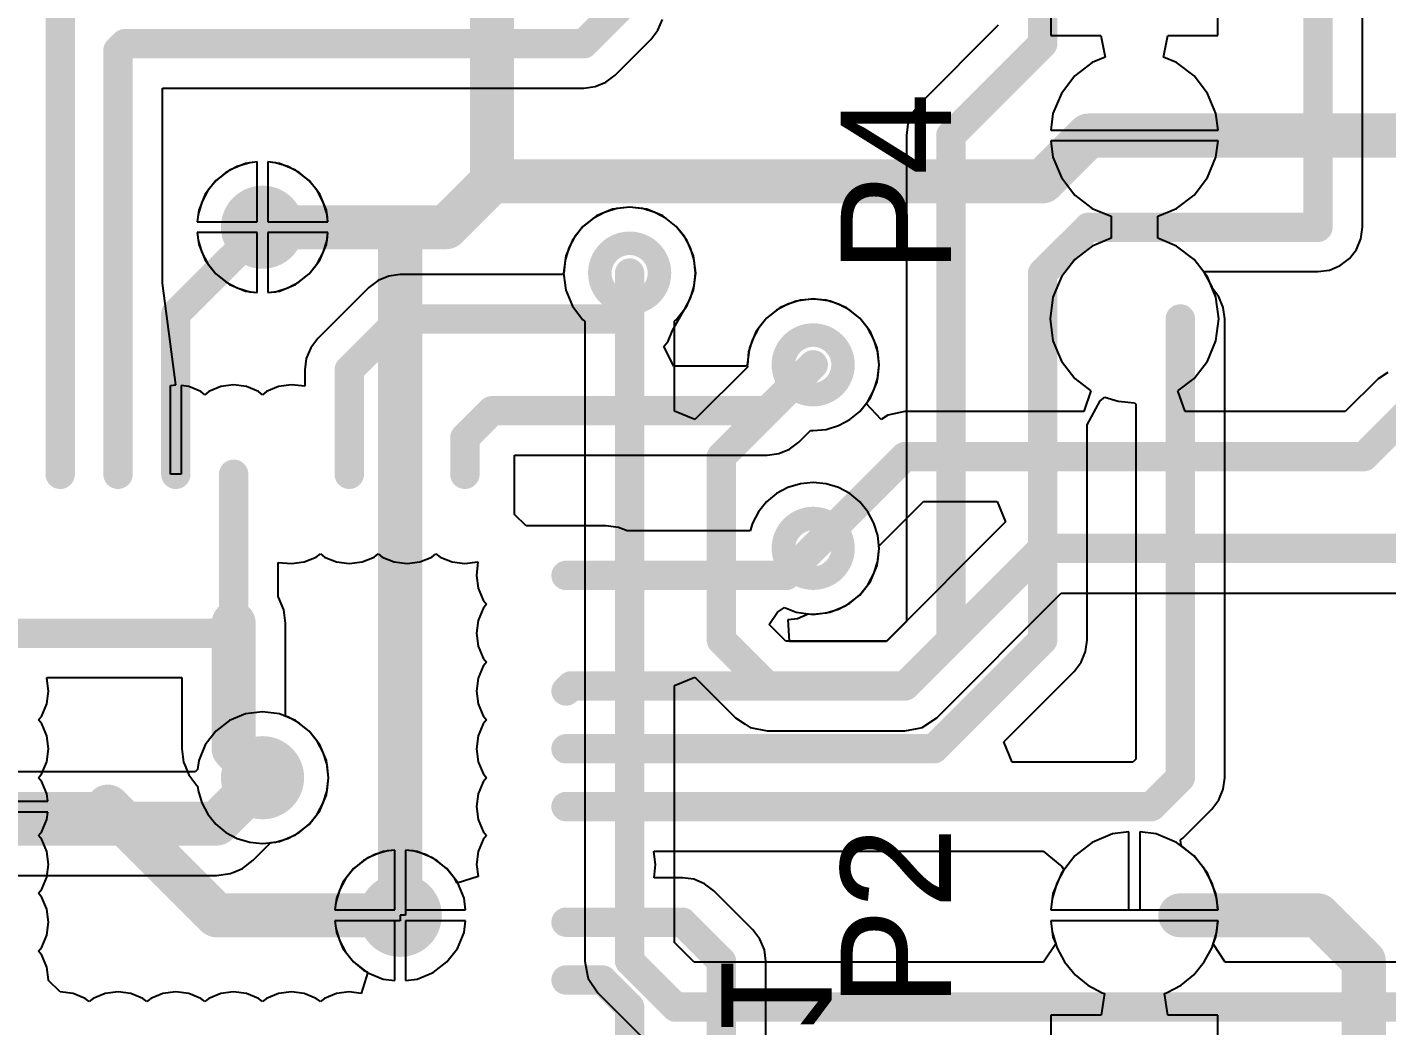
# Model space of a CAD drawing. Extents: x 49.8 to 124.2, y 49.8 to 92.2.
# Drawn here: x 69.77 to 88.58, y 65.15 to 78.97 of the extents above; entities that cross this region are included whole.
import ezdxf

# ---------------------------------------------------------------- set-up
doc = ezdxf.new("R2010")
doc.units = 0
for name, color, linetype in [('BOTTOMLAYER', 5, 'CONTINUOUS'), ('BOTTOMOVERLAY', 54, 'CONTINUOUS'), ('BOTTOMSOLDER', 6, 'CONTINUOUS'), ('MULTILAYER', 9, 'CONTINUOUS'), ('TOPLAYER', 1, 'CONTINUOUS'), ('TOPOVERLAY', 2, 'CONTINUOUS'), ('TOPSOLDER', 216, 'CONTINUOUS')]:
    doc.layers.add(name, color=color, linetype=linetype)

msp = doc.modelspace()

# ---------------------------------------------------------------- linework, layer by layer
at = {"layer": 'BOTTOMLAYER', "color": 0}
for p, q in [((88.245, 76.2), (88.245, 80.01)), ((78.497, 78.928), (78.559, 79.076)), ((78.4, 78.8), (78.497, 78.928)), ((83.205, 78.995), (82.115, 77.905)), ((77.905, 78.305), (78.4, 78.8)), ((78.4, 78.8), (78.4, 78.8)), ((78.4, 78.8), (78.4, 78.8)), ((77.777, 78.208), (77.905, 78.305)), ((77.905, 78.305), (77.905, 78.305)), ((77.905, 78.305), (77.905, 78.305)), ((71.64, 75.424), (71.64, 78.125)), ((71.64, 78.125), (77.47, 78.125)), ((77.47, 78.125), (77.629, 78.146)), ((77.629, 78.146), (77.777, 78.208)), ((82.115, 77.905), (82.018, 77.777)), ((82.018, 77.777), (81.956, 77.629)), ((81.956, 77.629), (81.935, 77.47)), ((81.935, 77.47), (81.935, 70.74)), ((72.519, 76.957), (72.381, 76.844)), ((72.676, 77.041), (72.519, 76.957)), ((72.847, 77.093), (72.676, 77.041)), ((72.95, 77.103), (72.847, 77.093)), ((72.95, 76.275), (72.95, 77.103)), ((73.203, 77.093), (73.1, 77.103)), ((73.1, 77.103), (73.1, 76.275)), ((73.374, 77.041), (73.203, 77.093)), ((73.531, 76.957), (73.374, 77.041)), ((73.669, 76.844), (73.531, 76.957)), ((72.381, 76.844), (72.268, 76.706)), ((73.782, 76.706), (73.669, 76.844)), ((72.268, 76.706), (72.184, 76.549)), ((73.866, 76.549), (73.782, 76.706)), ((72.184, 76.549), (72.132, 76.378)), ((73.918, 76.378), (73.866, 76.549)), ((77.756, 76.406), (77.599, 76.322)), ((77.927, 76.458), (77.756, 76.406)), ((78.105, 76.476), (77.927, 76.458)), ((78.283, 76.458), (78.105, 76.476)), ((78.454, 76.406), (78.283, 76.458)), ((78.611, 76.322), (78.454, 76.406)), ((72.132, 76.378), (72.122, 76.275)), ((72.122, 76.275), (72.95, 76.275)), ((73.1, 76.275), (73.928, 76.275)), ((73.928, 76.275), (73.918, 76.378)), ((77.461, 76.209), (77.348, 76.071)), ((77.599, 76.322), (77.461, 76.209)), ((78.749, 76.209), (78.611, 76.322)), ((78.862, 76.071), (78.749, 76.209)), ((88.224, 76.041), (88.245, 76.2)), ((88.245, 76.2), (88.245, 76.2)), ((88.245, 76.2), (88.245, 76.2)), ((88.245, 76.2), (88.245, 76.2)), ((72.95, 76.125), (72.122, 76.125)), ((72.122, 76.125), (72.132, 76.022)), ((72.132, 76.022), (72.184, 75.851)), ((72.95, 75.297), (72.95, 76.125)), ((73.928, 76.125), (73.1, 76.125)), ((73.1, 76.125), (73.1, 75.297)), ((73.866, 75.851), (73.918, 76.022)), ((73.918, 76.022), (73.928, 76.125)), ((77.348, 76.071), (77.264, 75.914)), ((78.946, 75.914), (78.862, 76.071)), ((88.162, 75.893), (88.224, 76.041)), ((72.184, 75.851), (72.268, 75.694)), ((73.782, 75.694), (73.866, 75.851)), ((77.264, 75.914), (77.212, 75.743)), ((78.998, 75.743), (78.946, 75.914)), ((88.065, 75.765), (88.162, 75.893)), ((72.268, 75.694), (72.381, 75.556)), ((73.669, 75.556), (73.782, 75.694)), ((77.212, 75.743), (77.194, 75.565)), ((79.016, 75.565), (78.998, 75.743)), ((87.789, 75.606), (87.937, 75.668)), ((87.937, 75.668), (88.065, 75.765)), ((72.381, 75.556), (72.519, 75.443)), ((73.531, 75.443), (73.669, 75.556)), ((74.623, 75.462), (74.495, 75.365)), ((74.771, 75.524), (74.623, 75.462)), ((74.93, 75.545), (74.771, 75.524)), ((77.176, 75.545), (74.93, 75.545)), ((77.194, 75.565), (77.176, 75.545)), ((78.998, 75.387), (79.016, 75.565)), ((86.056, 75.576), (86.061, 75.585)), ((86.164, 75.375), (86.056, 75.576)), ((86.061, 75.585), (87.63, 75.585)), ((87.63, 75.585), (87.789, 75.606)), ((71.825, 74.017), (71.64, 75.424)), ((72.519, 75.443), (72.676, 75.359)), ((72.676, 75.359), (72.847, 75.307)), ((72.847, 75.307), (72.95, 75.297)), ((73.1, 75.297), (73.203, 75.307)), ((73.203, 75.307), (73.374, 75.359)), ((73.374, 75.359), (73.531, 75.443)), ((74.495, 75.365), (73.79, 74.66)), ((78.946, 75.216), (78.998, 75.387)), ((86.171, 75.35), (86.164, 75.375)), ((86.257, 75.237), (86.171, 75.35)), ((78.862, 75.059), (78.946, 75.216)), ((80.296, 75.136), (80.139, 75.052)), ((80.467, 75.188), (80.296, 75.136)), ((80.645, 75.206), (80.467, 75.188)), ((80.823, 75.188), (80.645, 75.206)), ((80.994, 75.136), (80.823, 75.188)), ((81.151, 75.052), (80.994, 75.136)), ((86.319, 75.089), (86.257, 75.237)), ((86.34, 74.93), (86.319, 75.089)), ((78.699, 74.771), (78.862, 75.059)), ((78.862, 75.059), (78.862, 75.059)), ((78.862, 75.059), (78.862, 75.059)), ((80.001, 74.939), (79.888, 74.801)), ((80.139, 75.052), (80.001, 74.939)), ((81.289, 74.939), (81.151, 75.052)), ((81.402, 74.801), (81.289, 74.939)), ((86.34, 68.58), (86.34, 74.93)), ((78.637, 74.623), (78.699, 74.771)), ((78.699, 74.771), (78.699, 74.771)), ((78.699, 74.771), (78.699, 74.771)), ((79.888, 74.801), (79.804, 74.644)), ((81.486, 74.644), (81.402, 74.801)), ((73.693, 74.532), (73.631, 74.384)), ((73.79, 74.66), (73.693, 74.532)), ((78.58, 74.548), (78.637, 74.623)), ((78.715, 74.275), (78.58, 74.548)), ((79.804, 74.644), (79.752, 74.473)), ((81.538, 74.473), (81.486, 74.644)), ((73.631, 74.384), (73.61, 74.225)), ((79.752, 74.473), (79.734, 74.295)), ((81.556, 74.295), (81.538, 74.473)), ((73.61, 74.225), (73.61, 73.999)), ((79.716, 74.275), (78.715, 74.275)), ((79.734, 74.295), (79.716, 74.275)), ((81.538, 74.117), (81.556, 74.295)), ((71.75, 74.007), (71.825, 74.017)), ((71.75, 72.78), (71.75, 74.007)), ((72.003, 73.994), (71.9, 74.007)), ((71.9, 74.007), (71.9, 72.78)), ((72.169, 73.925), (72.003, 73.994)), ((72.447, 73.994), (72.281, 73.925)), ((72.625, 74.017), (72.447, 73.994)), ((72.803, 73.994), (72.625, 74.017)), ((72.969, 73.925), (72.803, 73.994)), ((73.247, 73.994), (73.081, 73.925)), ((73.425, 74.017), (73.247, 73.994)), ((73.61, 73.999), (73.425, 74.017)), ((73.425, 74.017), (73.425, 74.017)), ((73.425, 74.017), (73.425, 74.017)), ((73.425, 74.017), (73.425, 74.017)), ((73.425, 74.017), (73.425, 74.017)), ((73.425, 74.017), (73.425, 74.017)), ((73.425, 74.017), (73.425, 74.017)), ((73.425, 74.017), (73.425, 74.017)), ((81.402, 73.789), (81.486, 73.946)), ((81.486, 73.946), (81.538, 74.117)), ((72.225, 73.882), (72.169, 73.925)), ((72.281, 73.925), (72.225, 73.882)), ((73.025, 73.882), (72.969, 73.925)), ((73.081, 73.925), (73.025, 73.882)), ((81.289, 73.651), (81.402, 73.789)), ((84.435, 73.463), (84.614, 73.797)), ((84.614, 73.797), (84.68, 73.846)), ((84.68, 73.846), (84.863, 73.79)), ((84.863, 73.79), (85.09, 73.768)), ((85.09, 73.768), (85.11, 73.75)), ((81.151, 73.538), (81.289, 73.651)), ((85.11, 73.75), (85.11, 68.835)), ((80.445, 73.225), (80.607, 73.388)), ((80.607, 73.388), (80.645, 73.384)), ((80.645, 73.384), (80.823, 73.402)), ((80.823, 73.402), (80.994, 73.454)), ((80.994, 73.454), (81.151, 73.538)), ((84.435, 70.485), (84.435, 73.463)), ((80.317, 73.128), (80.445, 73.225)), ((80.445, 73.225), (80.445, 73.225)), ((80.445, 73.225), (80.445, 73.225)), ((76.512, 72.23), (76.512, 73.045)), ((76.512, 73.045), (80.01, 73.045)), ((80.01, 73.045), (80.169, 73.066)), ((80.169, 73.066), (80.317, 73.128)), ((71.9, 72.78), (71.75, 72.78)), ((80.467, 72.648), (80.296, 72.596)), ((80.645, 72.666), (80.467, 72.648)), ((80.823, 72.648), (80.645, 72.666)), ((80.994, 72.596), (80.823, 72.648)), ((80.139, 72.512), (80.001, 72.399)), ((80.296, 72.596), (80.139, 72.512)), ((81.151, 72.512), (80.994, 72.596)), ((81.289, 72.399), (81.151, 72.512)), ((79.888, 72.261), (79.804, 72.104)), ((80.001, 72.399), (79.888, 72.261)), ((81.402, 72.261), (81.289, 72.399)), ((81.486, 72.104), (81.402, 72.261)), ((76.512, 72.223), (76.512, 72.23)), ((76.512, 72.23), (76.512, 72.23)), ((76.512, 72.23), (76.512, 72.23)), ((76.675, 72.067), (76.512, 72.223)), ((77.775, 72.067), (76.675, 72.067)), ((77.953, 72.044), (77.775, 72.067)), ((79.804, 72.104), (79.771, 71.995)), ((81.538, 71.933), (81.486, 72.104)), ((78.071, 71.995), (77.953, 72.044)), ((79.771, 71.995), (78.071, 71.995)), ((81.556, 71.755), (81.538, 71.933)), ((81.538, 71.577), (81.556, 71.755)), ((73.24, 71.087), (73.24, 71.561)), ((73.24, 71.561), (73.425, 71.543)), ((73.425, 71.543), (73.603, 71.566)), ((73.425, 71.543), (73.425, 71.543)), ((73.425, 71.543), (73.425, 71.543)), ((73.425, 71.543), (73.425, 71.543)), ((73.425, 71.543), (73.425, 71.543)), ((73.425, 71.543), (73.425, 71.543)), ((73.425, 71.543), (73.425, 71.543)), ((73.425, 71.543), (73.425, 71.543)), ((73.603, 71.566), (73.769, 71.635)), ((73.769, 71.635), (73.825, 71.678)), ((73.825, 71.678), (73.881, 71.635)), ((73.881, 71.635), (74.047, 71.566)), ((74.047, 71.566), (74.225, 71.543)), ((74.225, 71.543), (74.403, 71.566)), ((74.403, 71.566), (74.569, 71.635)), ((74.569, 71.635), (74.625, 71.678)), ((74.625, 71.678), (74.681, 71.635)), ((74.681, 71.635), (74.847, 71.566)), ((74.847, 71.566), (75.025, 71.543)), ((75.025, 71.543), (75.203, 71.566)), ((75.203, 71.566), (75.369, 71.635)), ((75.369, 71.635), (75.425, 71.678)), ((75.425, 71.678), (75.481, 71.635)), ((75.481, 71.635), (75.647, 71.566)), ((75.647, 71.566), (75.825, 71.543)), ((75.825, 71.543), (76.003, 71.566)), ((76.003, 71.566), (75.988, 71.38)), ((76.003, 71.566), (76.003, 71.566)), ((81.486, 71.406), (81.538, 71.577)), ((75.988, 71.38), (75.988, 71.38)), ((75.988, 71.38), (75.988, 71.38)), ((75.988, 71.38), (75.988, 71.38)), ((75.988, 71.38), (76.011, 71.202)), ((81.402, 71.249), (81.486, 71.406)), ((76.011, 71.202), (76.08, 71.036)), ((81.289, 71.111), (81.402, 71.249)), ((73.246, 71.079), (73.24, 71.087)), ((73.318, 70.906), (73.246, 71.079)), ((76.08, 71.036), (76.123, 70.98)), ((76.123, 70.98), (76.08, 70.924)), ((80.994, 70.914), (81.151, 70.998)), ((81.151, 70.998), (81.289, 71.111)), ((73.342, 70.72), (73.318, 70.906)), ((76.011, 70.758), (75.988, 70.58)), ((76.08, 70.924), (76.011, 70.758)), ((80.299, 70.769), (80.429, 70.786)), ((80.319, 70.465), (80.299, 70.769)), ((80.429, 70.786), (80.577, 70.848)), ((80.577, 70.848), (80.581, 70.85)), ((80.581, 70.85), (80.645, 70.844)), ((80.645, 70.844), (80.823, 70.862)), ((80.823, 70.862), (80.994, 70.914)), ((73.342, 69.431), (73.342, 70.72)), ((75.988, 70.58), (76.011, 70.402)), ((81.935, 70.74), (81.66, 70.465)), ((76.011, 70.402), (76.08, 70.236)), ((81.66, 70.465), (80.319, 70.465)), ((84.414, 70.326), (84.435, 70.485)), ((76.08, 70.236), (76.123, 70.18)), ((76.123, 70.18), (76.08, 70.124)), ((84.255, 70.05), (84.352, 70.178)), ((84.352, 70.178), (84.414, 70.326)), ((76.08, 70.124), (76.011, 69.958)), ((83.281, 69.076), (84.255, 70.05)), ((70.039, 69.958), (70.044, 69.965)), ((70.062, 69.78), (70.039, 69.958)), ((70.044, 69.965), (71.908, 69.965)), ((71.908, 69.965), (71.908, 68.98)), ((76.011, 69.958), (75.988, 69.78)), ((70.039, 69.602), (70.062, 69.78)), ((75.988, 69.78), (76.011, 69.602)), ((69.927, 69.38), (69.97, 69.436)), ((69.97, 69.436), (70.039, 69.602)), ((73.374, 69.421), (73.342, 69.431)), ((76.011, 69.602), (76.08, 69.436)), ((76.08, 69.436), (76.123, 69.38)), ((69.97, 69.324), (69.927, 69.38)), ((70.039, 69.158), (69.97, 69.324)), ((73.531, 69.337), (73.374, 69.421)), ((73.669, 69.224), (73.531, 69.337)), ((76.08, 69.324), (76.011, 69.158)), ((76.123, 69.38), (76.08, 69.324)), ((70.062, 68.98), (70.039, 69.158)), ((73.782, 69.086), (73.669, 69.224)), ((73.866, 68.929), (73.782, 69.086)), ((76.011, 69.158), (75.988, 68.98)), ((83.398, 68.795), (83.281, 69.076)), ((70.039, 68.802), (70.062, 68.98)), ((71.908, 68.98), (71.932, 68.794)), ((73.918, 68.758), (73.866, 68.929)), ((75.988, 68.98), (76.011, 68.802)), ((69.97, 68.636), (70.039, 68.802)), ((71.932, 68.794), (71.953, 68.744)), ((71.953, 68.744), (72.004, 68.621)), ((73.936, 68.58), (73.918, 68.758)), ((76.011, 68.802), (76.08, 68.636)), ((85.07, 68.795), (83.398, 68.795)), ((85.11, 68.835), (85.07, 68.795)), ((69.927, 68.58), (69.97, 68.636)), ((69.97, 68.524), (69.927, 68.58)), ((70.039, 68.358), (69.97, 68.524)), ((72.004, 68.621), (72.118, 68.473)), ((73.918, 68.402), (73.936, 68.58)), ((76.08, 68.524), (76.011, 68.358)), ((76.08, 68.636), (76.123, 68.58)), ((76.123, 68.58), (76.08, 68.524)), ((86.319, 68.421), (86.34, 68.58)), ((70.052, 68.255), (70.039, 68.358)), ((72.118, 68.473), (72.126, 68.465)), ((72.126, 68.465), (72.132, 68.402)), ((72.132, 68.402), (72.184, 68.231)), ((73.866, 68.231), (73.918, 68.402)), ((76.011, 68.358), (75.988, 68.18)), ((86.257, 68.273), (86.319, 68.421)), ((67.598, 68.255), (70.052, 68.255)), ((72.184, 68.231), (72.268, 68.074)), ((73.782, 68.074), (73.866, 68.231)), ((75.988, 68.18), (76.011, 68.002)), ((85.76, 67.745), (86.16, 68.145)), ((86.16, 68.145), (86.257, 68.273)), ((70.052, 68.105), (67.598, 68.105)), ((69.97, 67.836), (70.039, 68.002)), ((70.039, 68.002), (70.052, 68.105)), ((72.268, 68.074), (72.381, 67.936)), ((72.381, 67.936), (72.519, 67.823)), ((73.531, 67.823), (73.669, 67.936)), ((73.669, 67.936), (73.782, 68.074)), ((76.011, 68.002), (76.08, 67.836)), ((69.927, 67.78), (69.97, 67.836)), ((69.97, 67.724), (69.927, 67.78)), ((72.519, 67.823), (72.676, 67.739)), ((72.676, 67.739), (72.847, 67.687)), ((73.203, 67.687), (73.374, 67.739)), ((73.374, 67.739), (73.531, 67.823)), ((76.08, 67.836), (76.123, 67.78)), ((76.123, 67.78), (76.08, 67.724)), ((85.729, 67.722), (85.76, 67.745)), ((70.039, 67.558), (69.97, 67.724)), ((70.062, 67.38), (70.039, 67.558)), ((72.847, 67.687), (73.025, 67.669)), ((73.025, 67.669), (73.203, 67.687)), ((74.752, 67.568), (74.581, 67.516)), ((74.855, 67.578), (74.752, 67.568)), ((74.855, 66.75), (74.855, 67.578)), ((75.108, 67.568), (75.005, 67.578)), ((75.005, 67.578), (75.005, 66.675)), ((75.279, 67.516), (75.108, 67.568)), ((76.011, 67.558), (75.988, 67.38)), ((76.08, 67.724), (76.011, 67.558)), ((78.439, 67.558), (78.444, 67.565)), ((78.462, 67.38), (78.439, 67.558)), ((78.444, 67.565), (83.826, 67.565)), ((83.826, 67.565), (84.086, 67.351)), ((85.736, 67.641), (85.729, 67.722)), ((85.912, 67.497), (85.736, 67.641)), ((70.039, 67.202), (70.062, 67.38)), ((74.424, 67.432), (74.286, 67.319)), ((74.581, 67.516), (74.424, 67.432)), ((75.436, 67.432), (75.279, 67.516)), ((75.574, 67.319), (75.436, 67.432)), ((75.988, 67.38), (76.01, 67.214)), ((78.444, 67.195), (78.462, 67.38)), ((78.462, 67.38), (78.462, 67.38)), ((78.462, 67.38), (78.462, 67.38)), ((78.462, 67.38), (78.462, 67.38)), ((78.462, 67.38), (78.462, 67.38)), ((78.462, 67.38), (78.462, 67.38)), ((78.462, 67.38), (78.462, 67.38)), ((78.462, 67.38), (78.462, 67.38)), ((86.056, 67.321), (85.912, 67.497)), ((69.97, 67.036), (70.039, 67.202)), ((74.173, 67.181), (74.089, 67.024)), ((74.286, 67.319), (74.173, 67.181)), ((75.687, 67.181), (75.574, 67.319)), ((75.719, 67.121), (75.687, 67.181)), ((76.01, 67.214), (75.719, 67.121)), ((78.835, 67.195), (78.444, 67.195)), ((78.994, 67.174), (78.835, 67.195)), ((79.142, 67.112), (78.994, 67.174)), ((84.115, 67.304), (84.016, 67.12)), ((84.086, 67.351), (84.115, 67.304)), ((86.164, 67.12), (86.056, 67.321)), ((69.927, 66.98), (69.97, 67.036)), ((69.97, 66.924), (69.927, 66.98)), ((74.089, 67.024), (74.037, 66.853)), ((79.27, 67.015), (79.142, 67.112)), ((79.81, 66.475), (79.27, 67.015)), ((84.016, 67.12), (83.95, 66.902)), ((86.23, 66.902), (86.164, 67.12)), ((70.039, 66.758), (69.97, 66.924)), ((74.037, 66.853), (74.027, 66.75)), ((83.95, 66.902), (83.935, 66.75)), ((86.245, 66.75), (86.23, 66.902)), ((70.062, 66.58), (70.039, 66.758)), ((74.027, 66.75), (74.855, 66.75)), ((75.005, 66.675), (74.93, 66.675)), ((74.93, 66.675), (74.93, 66.6)), ((83.935, 66.75), (86.245, 66.75)), ((70.039, 66.402), (70.062, 66.58)), ((74.93, 66.6), (74.027, 66.6)), ((74.027, 66.6), (74.037, 66.497)), ((74.037, 66.497), (74.089, 66.326)), ((79.907, 66.347), (79.81, 66.475)), ((86.245, 66.6), (83.935, 66.6)), ((83.935, 66.6), (83.95, 66.448)), ((83.95, 66.448), (84.016, 66.23)), ((86.164, 66.23), (86.23, 66.448)), ((86.23, 66.448), (86.245, 66.6)), ((69.927, 66.18), (69.97, 66.236)), ((69.97, 66.236), (70.039, 66.402)), ((74.089, 66.326), (74.173, 66.169)), ((79.969, 66.199), (79.907, 66.347)), ((84.016, 66.23), (84.124, 66.029)), ((86.056, 66.029), (86.164, 66.23)), ((69.97, 66.124), (69.927, 66.18)), ((70.039, 65.958), (69.97, 66.124)), ((74.173, 66.169), (74.286, 66.031)), ((79.99, 66.04), (79.969, 66.199)), ((79.99, 61.934), (79.99, 66.04)), ((70.062, 65.78), (70.039, 65.958)), ((74.286, 66.031), (74.424, 65.918)), ((74.484, 65.886), (74.391, 65.595)), ((74.424, 65.918), (74.484, 65.886)), ((84.124, 66.029), (84.268, 65.853)), ((84.268, 65.853), (84.444, 65.709)), ((85.736, 65.709), (85.912, 65.853)), ((85.912, 65.853), (86.056, 66.029)), ((70.062, 65.773), (70.062, 65.78)), ((70.062, 65.78), (70.062, 65.78)), ((70.062, 65.78), (70.062, 65.78)), ((70.062, 65.78), (70.062, 65.78)), ((70.225, 65.617), (70.062, 65.773)), ((84.444, 65.709), (84.645, 65.601)), ((85.535, 65.601), (85.736, 65.709)), ((70.403, 65.594), (70.225, 65.617)), ((70.569, 65.525), (70.403, 65.594)), ((70.625, 65.482), (70.569, 65.525)), ((70.681, 65.525), (70.625, 65.482)), ((70.847, 65.594), (70.681, 65.525)), ((71.025, 65.617), (70.847, 65.594)), ((71.203, 65.594), (71.025, 65.617)), ((71.369, 65.525), (71.203, 65.594)), ((71.425, 65.482), (71.369, 65.525)), ((71.481, 65.525), (71.425, 65.482)), ((71.647, 65.594), (71.481, 65.525)), ((71.825, 65.617), (71.647, 65.594)), ((72.003, 65.594), (71.825, 65.617)), ((72.169, 65.525), (72.003, 65.594)), ((72.225, 65.482), (72.169, 65.525)), ((72.281, 65.525), (72.225, 65.482)), ((72.447, 65.594), (72.281, 65.525)), ((72.625, 65.617), (72.447, 65.594)), ((72.803, 65.594), (72.625, 65.617)), ((72.969, 65.525), (72.803, 65.594)), ((73.025, 65.482), (72.969, 65.525)), ((73.081, 65.525), (73.025, 65.482)), ((73.247, 65.594), (73.081, 65.525)), ((73.425, 65.617), (73.247, 65.594)), ((73.603, 65.594), (73.425, 65.617)), ((73.769, 65.525), (73.603, 65.594)), ((73.825, 65.482), (73.769, 65.525)), ((73.881, 65.525), (73.825, 65.482)), ((74.047, 65.594), (73.881, 65.525)), ((74.225, 65.617), (74.047, 65.594)), ((74.391, 65.595), (74.225, 65.617)), ((84.674, 65.593), (84.629, 65.291)), ((84.645, 65.601), (84.674, 65.593)), ((85.506, 65.593), (85.535, 65.601)), ((85.551, 65.291), (85.506, 65.593)), ((84.629, 65.291), (83.934, 65.291)), ((83.934, 65.291), (83.934, 62.979)), ((86.246, 65.291), (85.551, 65.291)), ((86.246, 64.457), (86.246, 65.291))]:
    msp.add_line(p, q, dxfattribs=at)
for points, const_width in [([(83.82, 78.74), (83.82, 81.915)], 0.406), ([(70.225, 72.78), (70.225, 80.055)], 0.406), ([(87.63, 76.2), (87.63, 80.01)], 0.406), ([(77.47, 78.74), (77.965, 79.235)], 0.406), ([(71.025, 78.645), (71.12, 78.74)], 0.406), ([(71.025, 72.78), (71.025, 78.645)], 0.406), ([(71.12, 78.74), (77.47, 78.74)], 0.406), ([(82.55, 77.47), (83.82, 78.74)], 0.406), ([(82.55, 70.485), (82.55, 77.47)], 0.406), ([(71.825, 75), (73.025, 76.2)], 0.406), ([(83.82, 75.565), (84.455, 76.2)], 0.406), ([(84.455, 76.2), (87.63, 76.2)], 0.406), ([(78.105, 74.93), (78.105, 75.565)], 0.406), ([(83.82, 70.485), (83.82, 75.565)], 0.406), ([(71.825, 72.78), (71.825, 75)], 0.406), ([(74.225, 74.225), (74.93, 74.93)], 0.406), ([(74.93, 74.93), (78.105, 74.93)], 0.406), ([(85.725, 68.58), (85.725, 74.93)], 0.406), ([(74.225, 72.78), (74.225, 74.225)], 0.406), ([(80.01, 73.66), (80.645, 74.295)], 0.406), ([(75.825, 73.285), (76.2, 73.66)], 0.406), ([(76.2, 73.66), (80.01, 73.66)], 0.406), ([(75.825, 72.78), (75.825, 73.285)], 0.406), ([(72.625, 70.72), (72.625, 72.78)], 0.406), ([(80.27, 71.38), (80.645, 71.755)], 0.406), ([(77.225, 71.38), (80.27, 71.38)], 0.406), ([(72.625, 68.98), (72.625, 70.72)], 0.61), ([(68.825, 70.58), (72.485, 70.58)], 0.406), ([(81.915, 69.85), (82.55, 70.485)], 0.406), ([(82.315, 68.98), (83.82, 70.485)], 0.406), ([(77.225, 69.78), (77.295, 69.85)], 0.406), ([(77.295, 69.85), (81.915, 69.85)], 0.406), ([(72.625, 68.98), (73.025, 68.58)], 0.61), ([(77.225, 68.98), (82.315, 68.98)], 0.406), ([(85.325, 68.18), (85.725, 68.58)], 0.406), ([(70.885, 68.18), (72.39, 66.675)], 0.61), ([(68.825, 68.18), (70.885, 68.18)], 0.406), ([(77.225, 68.18), (85.325, 68.18)], 0.406), ([(72.39, 66.675), (74.93, 66.675)], 0.61), ([(85.725, 66.675), (87.63, 66.675)], 0.61), ([(87.63, 66.675), (88.265, 66.04)], 0.61), ([(77.225, 66.58), (78.835, 66.58)], 0.406), ([(78.835, 66.58), (79.375, 66.04)], 0.406), ([(79.375, 57.15), (79.375, 66.04)], 0.406), ([(88.265, 56.515), (88.265, 66.04)], 0.61), ([(77.225, 65.78), (77.73, 65.78)], 0.406), ([(77.73, 65.78), (78.105, 65.405)], 0.406), ([(78.105, 57.785), (78.105, 65.405)], 0.406)]:
    msp.add_lwpolyline(points, dxfattribs=dict(at, const_width=const_width))
for points, const_width in [([(70.923, 78.645, 1), (71.127, 78.645, 1)], 0.203), ([(70.923, 78.645, 1), (71.127, 78.645, 1)], 0.203), ([(71.018, 78.74, 1), (71.222, 78.74, 1)], 0.203), ([(71.018, 78.74, 1), (71.222, 78.74, 1)], 0.203), ([(77.368, 78.74, 1), (77.572, 78.74, 1)], 0.203), ([(77.368, 78.74, 1), (77.572, 78.74, 1)], 0.203), ([(83.718, 78.74, 1), (83.922, 78.74, 1)], 0.203), ([(83.718, 78.74, 1), (83.922, 78.74, 1)], 0.203), ([(82.448, 77.47, 1), (82.652, 77.47, 1)], 0.203), ([(82.448, 77.47, 1), (82.652, 77.47, 1)], 0.203), ([(72.65, 76.2, 1), (73.4, 76.2, 1)], 0.25), ([(72.923, 76.2, 1), (73.127, 76.2, 1)], 0.203), ([(84.353, 76.2, 1), (84.557, 76.2, 1)], 0.203), ([(84.353, 76.2, 1), (84.557, 76.2, 1)], 0.203), ([(87.528, 76.2, 1), (87.732, 76.2, 1)], 0.203), ([(87.528, 76.2, 1), (87.732, 76.2, 1)], 0.203), ([(77.73, 75.565, 1), (78.48, 75.565, 1)], 0.25), ([(78.003, 75.565, 1), (78.207, 75.565, 1)], 0.203), ([(83.718, 75.565, 1), (83.922, 75.565, 1)], 0.203), ([(83.718, 75.565, 1), (83.922, 75.565, 1)], 0.203), ([(71.723, 75, 1), (71.927, 75, 1)], 0.203), ([(71.723, 75, 1), (71.927, 75, 1)], 0.203), ([(74.828, 74.93, 1), (75.032, 74.93, 1)], 0.203), ([(74.828, 74.93, 1), (75.032, 74.93, 1)], 0.203), ([(78.003, 74.93, 1), (78.207, 74.93, 1)], 0.203), ([(78.003, 74.93, 1), (78.207, 74.93, 1)], 0.203), ([(85.623, 74.93, 1), (85.827, 74.93, 1)], 0.203), ([(80.27, 74.295, 1), (81.02, 74.295, 1)], 0.25), ([(74.123, 74.225, 1), (74.327, 74.225, 1)], 0.203), ([(74.123, 74.225, 1), (74.327, 74.225, 1)], 0.203), ([(80.543, 74.295, 1), (80.747, 74.295, 1)], 0.203), ([(76.098, 73.66, 1), (76.302, 73.66, 1)], 0.203), ([(76.098, 73.66, 1), (76.302, 73.66, 1)], 0.203), ([(79.908, 73.66, 1), (80.112, 73.66, 1)], 0.203), ([(79.908, 73.66, 1), (80.112, 73.66, 1)], 0.203), ([(75.723, 73.285, 1), (75.927, 73.285, 1)], 0.203), ([(75.723, 73.285, 1), (75.927, 73.285, 1)], 0.203), ([(70.123, 72.78, 1), (70.327, 72.78, 1)], 0.203), ([(70.923, 72.78, 1), (71.127, 72.78, 1)], 0.203), ([(71.723, 72.78, 1), (71.927, 72.78, 1)], 0.203), ([(72.523, 72.78, 1), (72.727, 72.78, 1)], 0.203), ([(74.123, 72.78, 1), (74.327, 72.78, 1)], 0.203), ([(75.723, 72.78, 1), (75.927, 72.78, 1)], 0.203), ([(80.27, 71.755, 1), (81.02, 71.755, 1)], 0.25), ([(80.543, 71.755, 1), (80.747, 71.755, 1)], 0.203), ([(77.123, 71.38, 1), (77.327, 71.38, 1)], 0.203), ([(80.168, 71.38, 1), (80.372, 71.38, 1)], 0.203), ([(80.168, 71.38, 1), (80.372, 71.38, 1)], 0.203), ([(72.473, 70.72, 1), (72.777, 70.72, 1)], 0.305), ([(72.383, 70.58, 1), (72.587, 70.58, 1)], 0.203), ([(72.523, 70.72, 1), (72.727, 70.72, 1)], 0.203), ([(82.448, 70.485, 1), (82.652, 70.485, 1)], 0.203), ([(82.448, 70.485, 1), (82.652, 70.485, 1)], 0.203), ([(83.718, 70.485, 1), (83.922, 70.485, 1)], 0.203), ([(83.718, 70.485, 1), (83.922, 70.485, 1)], 0.203), ([(77.193, 69.85, 1), (77.397, 69.85, 1)], 0.203), ([(77.193, 69.85, 1), (77.397, 69.85, 1)], 0.203), ([(81.813, 69.85, 1), (82.017, 69.85, 1)], 0.203), ([(81.813, 69.85, 1), (82.017, 69.85, 1)], 0.203), ([(77.123, 69.78, 1), (77.327, 69.78, 1)], 0.203), ([(72.473, 68.98, 1), (72.777, 68.98, 1)], 0.305), ([(72.473, 68.98, 1), (72.777, 68.98, 1)], 0.305), ([(72.65, 68.58, 1), (73.4, 68.58, 1)], 0.25), ([(77.123, 68.98, 1), (77.327, 68.98, 1)], 0.203), ([(82.213, 68.98, 1), (82.417, 68.98, 1)], 0.203), ([(82.213, 68.98, 1), (82.417, 68.98, 1)], 0.203), ([(72.873, 68.58, 1), (73.177, 68.58, 1)], 0.305), ([(85.623, 68.58, 1), (85.827, 68.58, 1)], 0.203), ([(85.623, 68.58, 1), (85.827, 68.58, 1)], 0.203), ([(70.733, 68.18, 1), (71.037, 68.18, 1)], 0.305), ([(70.783, 68.18, 1), (70.987, 68.18, 1)], 0.203), ([(77.123, 68.18, 1), (77.327, 68.18, 1)], 0.203), ([(85.223, 68.18, 1), (85.427, 68.18, 1)], 0.203), ([(85.223, 68.18, 1), (85.427, 68.18, 1)], 0.203), ([(74.555, 66.675, 1), (75.305, 66.675, 1)], 0.25), ([(72.238, 66.675, 1), (72.542, 66.675, 1)], 0.305), ([(72.238, 66.675, 1), (72.542, 66.675, 1)], 0.305), ([(74.778, 66.675, 1), (75.082, 66.675, 1)], 0.305), ([(85.573, 66.675, 1), (85.877, 66.675, 1)], 0.305), ([(87.478, 66.675, 1), (87.782, 66.675, 1)], 0.305), ([(87.478, 66.675, 1), (87.782, 66.675, 1)], 0.305), ([(77.123, 66.58, 1), (77.327, 66.58, 1)], 0.203), ([(78.733, 66.58, 1), (78.937, 66.58, 1)], 0.203), ([(78.733, 66.58, 1), (78.937, 66.58, 1)], 0.203), ([(79.273, 66.04, 1), (79.477, 66.04, 1)], 0.203), ([(79.273, 66.04, 1), (79.477, 66.04, 1)], 0.203), ([(88.113, 66.04, 1), (88.417, 66.04, 1)], 0.305), ([(88.113, 66.04, 1), (88.417, 66.04, 1)], 0.305), ([(77.123, 65.78, 1), (77.327, 65.78, 1)], 0.203), ([(77.628, 65.78, 1), (77.832, 65.78, 1)], 0.203), ([(77.628, 65.78, 1), (77.832, 65.78, 1)], 0.203), ([(78.003, 65.405, 1), (78.207, 65.405, 1)], 0.203), ([(78.003, 65.405, 1), (78.207, 65.405, 1)], 0.203)]:
    msp.add_lwpolyline(points, format="xyb", close=True, dxfattribs=dict(at, const_width=const_width))
at = {"layer": 'BOTTOMSOLDER', "color": 0, "const_width": 0.325}
for points in [[(72.612, 76.2, 1), (73.438, 76.2, 1)], [(77.692, 75.565, 1), (78.518, 75.565, 1)], [(80.232, 74.295, 1), (81.058, 74.295, 1)], [(80.232, 71.755, 1), (81.058, 71.755, 1)], [(72.612, 68.58, 1), (73.438, 68.58, 1)], [(74.517, 66.675, 1), (75.343, 66.675, 1)]]:
    msp.add_lwpolyline(points, format="xyb", close=True, dxfattribs=at)
at = {"layer": 'MULTILAYER', "color": 0, "const_width": 0.25}
for points in [[(72.65, 76.2, 1), (73.4, 76.2, 1)], [(77.73, 75.565, 1), (78.48, 75.565, 1)], [(80.27, 74.295, 1), (81.02, 74.295, 1)], [(80.27, 71.755, 1), (81.02, 71.755, 1)], [(72.65, 68.58, 1), (73.4, 68.58, 1)], [(74.555, 66.675, 1), (75.305, 66.675, 1)]]:
    msp.add_lwpolyline(points, format="xyb", close=True, dxfattribs=at)
at = {"layer": 'TOPLAYER', "color": 0}
for p, q in [((83.934, 81.166), (83.934, 78.854)), ((86.246, 78.854), (86.246, 81.166)), ((83.934, 78.854), (84.627, 78.854)), ((84.627, 78.854), (84.687, 78.555)), ((85.493, 78.555), (85.553, 78.854)), ((85.553, 78.854), (86.246, 78.854)), ((84.507, 78.48), (84.265, 78.295)), ((84.687, 78.555), (84.507, 78.48)), ((85.673, 78.48), (85.493, 78.555)), ((85.915, 78.295), (85.673, 78.48)), ((84.265, 78.295), (84.08, 78.053)), ((86.1, 78.053), (85.915, 78.295)), ((84.08, 78.053), (83.963, 77.772)), ((86.217, 77.772), (86.1, 78.053)), ((83.963, 77.772), (83.933, 77.545)), ((86.247, 77.545), (86.217, 77.772)), ((83.933, 77.545), (86.247, 77.545)), ((86.247, 77.395), (83.933, 77.395)), ((83.933, 77.395), (83.963, 77.168)), ((86.217, 77.168), (86.247, 77.395)), ((83.963, 77.168), (84.08, 76.887)), ((86.1, 76.887), (86.217, 77.168)), ((72.568, 76.992), (72.379, 76.846)), ((72.788, 77.083), (72.568, 76.992)), ((72.95, 77.104), (72.788, 77.083)), ((72.95, 76.275), (72.95, 77.104)), ((73.262, 77.083), (73.1, 77.104)), ((73.1, 77.104), (73.1, 76.275)), ((73.482, 76.992), (73.262, 77.083)), ((73.671, 76.846), (73.482, 76.992)), ((72.379, 76.846), (72.233, 76.657)), ((73.817, 76.657), (73.671, 76.846)), ((84.08, 76.887), (84.265, 76.645)), ((85.915, 76.645), (86.1, 76.887)), ((72.233, 76.657), (72.142, 76.437)), ((73.908, 76.437), (73.817, 76.657)), ((84.265, 76.645), (84.507, 76.46)), ((85.673, 76.46), (85.915, 76.645)), ((72.142, 76.437), (72.121, 76.275)), ((73.929, 76.275), (73.908, 76.437)), ((77.868, 76.448), (77.648, 76.357)), ((78.105, 76.479), (77.868, 76.448)), ((78.342, 76.448), (78.105, 76.479)), ((78.562, 76.357), (78.342, 76.448)), ((84.507, 76.46), (84.766, 76.352)), ((85.414, 76.352), (85.673, 76.46)), ((72.121, 76.275), (72.95, 76.275)), ((73.1, 76.275), (73.929, 76.275)), ((77.459, 76.211), (77.313, 76.022)), ((77.648, 76.357), (77.459, 76.211)), ((78.751, 76.211), (78.562, 76.357)), ((78.897, 76.022), (78.751, 76.211)), ((84.766, 76.352), (84.766, 76.048)), ((85.414, 76.048), (85.414, 76.352)), ((72.95, 76.125), (72.121, 76.125)), ((72.121, 76.125), (72.142, 75.963)), ((72.95, 75.296), (72.95, 76.125)), ((73.929, 76.125), (73.1, 76.125)), ((73.1, 76.125), (73.1, 75.296)), ((73.908, 75.963), (73.929, 76.125)), ((77.313, 76.022), (77.222, 75.802)), ((78.988, 75.802), (78.897, 76.022)), ((84.766, 76.048), (84.507, 75.94)), ((85.673, 75.94), (85.414, 76.048)), ((72.142, 75.963), (72.233, 75.743)), ((73.817, 75.743), (73.908, 75.963)), ((84.507, 75.94), (84.265, 75.755)), ((85.915, 75.755), (85.673, 75.94)), ((72.233, 75.743), (72.379, 75.554)), ((73.671, 75.554), (73.817, 75.743)), ((77.222, 75.802), (77.191, 75.565)), ((79.019, 75.565), (78.988, 75.802)), ((84.265, 75.755), (84.08, 75.513)), ((86.1, 75.513), (85.915, 75.755)), ((72.379, 75.554), (72.568, 75.408)), ((73.482, 75.408), (73.671, 75.554)), ((77.191, 75.565), (77.222, 75.328)), ((78.988, 75.328), (79.019, 75.565)), ((84.08, 75.513), (83.963, 75.232)), ((86.217, 75.232), (86.1, 75.513)), ((72.568, 75.408), (72.788, 75.317)), ((72.788, 75.317), (72.95, 75.296)), ((73.1, 75.296), (73.262, 75.317)), ((73.262, 75.317), (73.482, 75.408)), ((77.222, 75.328), (77.313, 75.108)), ((78.897, 75.108), (78.988, 75.328)), ((77.313, 75.108), (77.459, 74.919)), ((78.751, 74.919), (78.897, 75.108)), ((80.188, 75.087), (79.999, 74.941)), ((80.408, 75.178), (80.188, 75.087)), ((80.645, 75.209), (80.408, 75.178)), ((80.882, 75.178), (80.645, 75.209)), ((81.102, 75.087), (80.882, 75.178)), ((81.291, 74.941), (81.102, 75.087)), ((83.963, 75.232), (83.924, 74.93)), ((86.256, 74.93), (86.217, 75.232)), ((77.459, 74.919), (77.483, 74.899)), ((77.483, 74.899), (77.483, 66.04)), ((78.727, 74.899), (78.751, 74.919)), ((78.727, 73.654), (78.727, 74.899)), ((79.999, 74.941), (79.853, 74.752)), ((81.437, 74.752), (81.291, 74.941)), ((83.924, 74.93), (83.963, 74.628)), ((86.217, 74.628), (86.256, 74.93)), ((79.853, 74.752), (79.762, 74.532)), ((81.528, 74.532), (81.437, 74.752)), ((79.762, 74.532), (79.731, 74.295)), ((81.559, 74.295), (81.528, 74.532)), ((83.963, 74.628), (84.08, 74.347)), ((86.1, 74.347), (86.217, 74.628)), ((84.08, 74.347), (84.265, 74.105)), ((85.915, 74.105), (86.1, 74.347)), ((79.735, 74.264), (79.008, 73.537)), ((79.731, 74.295), (79.735, 74.264)), ((81.528, 74.058), (81.559, 74.295)), ((88.595, 74.19), (88.461, 74.099)), ((81.437, 73.838), (81.528, 74.058)), ((84.265, 74.105), (84.487, 73.935)), ((85.693, 73.935), (85.915, 74.105)), ((88.461, 74.099), (88.008, 73.647)), ((81.378, 73.761), (81.437, 73.838)), ((81.586, 73.538), (81.378, 73.761)), ((84.487, 73.935), (84.389, 73.647)), ((85.791, 73.647), (85.693, 73.935)), ((79.008, 73.537), (78.727, 73.654)), ((81.677, 73.599), (81.586, 73.538)), ((81.915, 73.647), (81.677, 73.599)), ((84.389, 73.647), (81.915, 73.647)), ((88.008, 73.647), (85.791, 73.647)), ((81.555, 71.786), (82.172, 72.403)), ((82.172, 72.403), (83.191, 72.403)), ((83.191, 72.403), (83.308, 72.122)), ((83.308, 72.122), (81.658, 70.472)), ((81.528, 71.518), (81.559, 71.755)), ((81.559, 71.755), (81.555, 71.786)), ((81.437, 71.298), (81.528, 71.518)), ((81.291, 71.109), (81.437, 71.298)), ((82.354, 69.411), (84.077, 71.133)), ((84.077, 71.133), (90.774, 71.133)), ((80.149, 70.87), (80.25, 70.938)), ((80.25, 70.938), (80.408, 70.872)), ((80.882, 70.872), (81.102, 70.963)), ((81.102, 70.963), (81.291, 71.109)), ((80.037, 70.702), (80.149, 70.87)), ((80.408, 70.872), (80.645, 70.841)), ((80.645, 70.841), (80.882, 70.872)), ((80.267, 70.472), (80.037, 70.702)), ((81.658, 70.472), (80.267, 70.472)), ((78.727, 69.856), (79.008, 69.973)), ((78.727, 66.297), (78.727, 69.856)), ((79.008, 69.973), (79.571, 69.411)), ((72.788, 69.463), (72.568, 69.372)), ((73.025, 69.494), (72.788, 69.463)), ((73.262, 69.463), (73.025, 69.494)), ((73.482, 69.372), (73.262, 69.463)), ((72.568, 69.372), (72.379, 69.226)), ((73.671, 69.226), (73.482, 69.372)), ((79.571, 69.411), (79.705, 69.32)), ((79.705, 69.32), (79.772, 69.276)), ((79.772, 69.276), (80.01, 69.228)), ((81.915, 69.228), (82.113, 69.268)), ((82.113, 69.268), (82.153, 69.276)), ((82.153, 69.276), (82.354, 69.411)), ((72.379, 69.226), (72.233, 69.037)), ((73.817, 69.037), (73.671, 69.226)), ((80.01, 69.228), (81.915, 69.228)), ((72.233, 69.037), (72.142, 68.817)), ((73.908, 68.817), (73.817, 69.037)), ((72.126, 68.695), (72.093, 68.662)), ((72.142, 68.817), (72.126, 68.695)), ((73.939, 68.58), (73.908, 68.817)), ((72.093, 68.662), (62.865, 68.662)), ((73.908, 68.343), (73.939, 68.58)), ((73.817, 68.123), (73.908, 68.343)), ((73.671, 67.934), (73.817, 68.123)), ((73.482, 67.788), (73.671, 67.934)), ((73.262, 67.697), (73.482, 67.788)), ((84.788, 67.802), (84.507, 67.685)), ((85.015, 67.832), (84.788, 67.802)), ((85.015, 66.75), (85.015, 67.832)), ((85.392, 67.802), (85.165, 67.832)), ((85.165, 67.832), (85.165, 66.75)), ((85.673, 67.685), (85.392, 67.802)), ((72.897, 67.438), (73.14, 67.681)), ((73.14, 67.681), (73.262, 67.697)), ((74.693, 67.558), (74.473, 67.467)), ((74.855, 67.579), (74.693, 67.558)), ((74.855, 66.75), (74.855, 67.579)), ((75.167, 67.558), (75.005, 67.579)), ((75.005, 67.579), (75.005, 66.75)), ((75.387, 67.467), (75.167, 67.558)), ((84.507, 67.685), (84.265, 67.5)), ((85.915, 67.5), (85.673, 67.685)), ((72.749, 67.324), (72.897, 67.438)), ((74.473, 67.467), (74.284, 67.321)), ((75.576, 67.321), (75.387, 67.467)), ((84.265, 67.5), (84.08, 67.258)), ((86.1, 67.258), (85.915, 67.5)), ((63.582, 67.228), (72.39, 67.228)), ((72.39, 67.228), (72.576, 67.252)), ((72.576, 67.252), (72.626, 67.273)), ((72.626, 67.273), (72.749, 67.324)), ((74.284, 67.321), (74.138, 67.132)), ((75.722, 67.132), (75.576, 67.321)), ((84.08, 67.258), (83.963, 66.977)), ((86.217, 66.977), (86.1, 67.258)), ((74.138, 67.132), (74.047, 66.912)), ((75.813, 66.912), (75.722, 67.132)), ((74.047, 66.912), (74.026, 66.75)), ((75.834, 66.75), (75.813, 66.912)), ((83.963, 66.977), (83.933, 66.75)), ((86.247, 66.75), (86.217, 66.977)), ((74.026, 66.75), (74.855, 66.75)), ((75.005, 66.75), (75.834, 66.75)), ((83.933, 66.75), (85.015, 66.75)), ((85.165, 66.75), (86.247, 66.75)), ((74.855, 66.6), (74.026, 66.6)), ((74.026, 66.6), (74.047, 66.438)), ((74.047, 66.438), (74.138, 66.218)), ((74.855, 65.771), (74.855, 66.6)), ((75.834, 66.6), (75.005, 66.6)), ((75.005, 66.6), (75.005, 65.771)), ((75.722, 66.218), (75.813, 66.438)), ((75.813, 66.438), (75.834, 66.6)), ((86.247, 66.6), (83.933, 66.6)), ((83.933, 66.6), (83.963, 66.373)), ((86.217, 66.373), (86.247, 66.6)), ((78.997, 66.027), (78.727, 66.297)), ((84.002, 66.28), (83.833, 66.027)), ((83.963, 66.373), (84.002, 66.28)), ((86.178, 66.28), (86.217, 66.373)), ((86.347, 66.027), (86.178, 66.28)), ((74.138, 66.218), (74.284, 66.029)), ((75.576, 66.029), (75.722, 66.218)), ((77.483, 66.04), (77.523, 65.842)), ((74.284, 66.029), (74.473, 65.883)), ((74.473, 65.883), (74.693, 65.792)), ((75.167, 65.792), (75.387, 65.883)), ((75.387, 65.883), (75.576, 66.029)), ((83.833, 66.027), (78.997, 66.027)), ((90.817, 66.027), (86.347, 66.027)), ((74.693, 65.792), (74.855, 65.771)), ((75.005, 65.771), (75.167, 65.792)), ((77.523, 65.842), (77.531, 65.802)), ((77.531, 65.802), (77.666, 65.601)), ((77.666, 65.601), (78.301, 64.966))]:
    msp.add_line(p, q, dxfattribs=at)
for points, const_width in [([(76.2, 76.835), (76.2, 88.265)], 0.61), ([(83.82, 76.835), (84.455, 77.47)], 0.61), ([(84.455, 77.47), (85.09, 77.47)], 0.61), ([(85.09, 77.47), (113.5, 77.47)], 0.61), ([(75.565, 76.2), (76.2, 76.835)], 0.61), ([(76.2, 76.835), (83.82, 76.835)], 0.61), ([(73.025, 76.2), (74.93, 76.2)], 0.61), ([(74.93, 66.675), (74.93, 76.2)], 0.61), ([(74.93, 76.2), (75.565, 76.2)], 0.61), ([(78.105, 66.04), (78.105, 75.565)], 0.406), ([(79.375, 73.025), (80.645, 74.295)], 0.406), ([(88.265, 73.025), (88.9, 73.66)], 0.406), ([(79.375, 70.485), (79.375, 73.025)], 0.406), ([(80.645, 71.755), (81.915, 73.025)], 0.406), ([(81.915, 73.025), (88.265, 73.025)], 0.406), ([(81.915, 69.85), (83.82, 71.755)], 0.406), ([(83.82, 71.755), (91.44, 71.755)], 0.406), ([(79.375, 70.485), (80.01, 69.85)], 0.406), ([(80.01, 69.85), (81.915, 69.85)], 0.406), ([(72.39, 67.945), (73.025, 68.58)], 0.61), ([(62.865, 67.945), (72.39, 67.945)], 0.61), ([(78.105, 66.04), (78.74, 65.405)], 0.406), ([(78.74, 65.405), (109.855, 65.405)], 0.406)]:
    msp.add_lwpolyline(points, dxfattribs=dict(at, const_width=const_width))
for points, const_width in [([(84.303, 77.47, 1), (84.607, 77.47, 1)], 0.305), ([(84.303, 77.47, 1), (84.607, 77.47, 1)], 0.305), ([(84.938, 77.47, 1), (85.242, 77.47, 1)], 0.305), ([(84.938, 77.47, 1), (85.242, 77.47, 1)], 0.305), ([(76.048, 76.835, 1), (76.352, 76.835, 1)], 0.305), ([(76.048, 76.835, 1), (76.352, 76.835, 1)], 0.305), ([(76.048, 76.835, 1), (76.352, 76.835, 1)], 0.305), ([(83.668, 76.835, 1), (83.972, 76.835, 1)], 0.305), ([(83.668, 76.835, 1), (83.972, 76.835, 1)], 0.305), ([(72.65, 76.2, 1), (73.4, 76.2, 1)], 0.25), ([(72.873, 76.2, 1), (73.177, 76.2, 1)], 0.305), ([(74.778, 76.2, 1), (75.082, 76.2, 1)], 0.305), ([(74.778, 76.2, 1), (75.082, 76.2, 1)], 0.305), ([(74.778, 76.2, 1), (75.082, 76.2, 1)], 0.305), ([(75.413, 76.2, 1), (75.717, 76.2, 1)], 0.305), ([(75.413, 76.2, 1), (75.717, 76.2, 1)], 0.305), ([(77.73, 75.565, 1), (78.48, 75.565, 1)], 0.25), ([(78.003, 75.565, 1), (78.207, 75.565, 1)], 0.203), ([(80.27, 74.295, 1), (81.02, 74.295, 1)], 0.25), ([(80.543, 74.295, 1), (80.747, 74.295, 1)], 0.203), ([(79.273, 73.025, 1), (79.477, 73.025, 1)], 0.203), ([(79.273, 73.025, 1), (79.477, 73.025, 1)], 0.203), ([(81.813, 73.025, 1), (82.017, 73.025, 1)], 0.203), ([(81.813, 73.025, 1), (82.017, 73.025, 1)], 0.203), ([(88.163, 73.025, 1), (88.367, 73.025, 1)], 0.203), ([(88.163, 73.025, 1), (88.367, 73.025, 1)], 0.203), ([(80.27, 71.755, 1), (81.02, 71.755, 1)], 0.25), ([(80.543, 71.755, 1), (80.747, 71.755, 1)], 0.203), ([(83.718, 71.755, 1), (83.922, 71.755, 1)], 0.203), ([(83.718, 71.755, 1), (83.922, 71.755, 1)], 0.203), ([(79.273, 70.485, 1), (79.477, 70.485, 1)], 0.203), ([(79.273, 70.485, 1), (79.477, 70.485, 1)], 0.203), ([(79.908, 69.85, 1), (80.112, 69.85, 1)], 0.203), ([(79.908, 69.85, 1), (80.112, 69.85, 1)], 0.203), ([(81.813, 69.85, 1), (82.017, 69.85, 1)], 0.203), ([(81.813, 69.85, 1), (82.017, 69.85, 1)], 0.203), ([(72.65, 68.58, 1), (73.4, 68.58, 1)], 0.25), ([(72.873, 68.58, 1), (73.177, 68.58, 1)], 0.305), ([(72.238, 67.945, 1), (72.542, 67.945, 1)], 0.305), ([(72.238, 67.945, 1), (72.542, 67.945, 1)], 0.305), ([(74.555, 66.675, 1), (75.305, 66.675, 1)], 0.25), ([(74.778, 66.675, 1), (75.082, 66.675, 1)], 0.305), ([(78.003, 66.04, 1), (78.207, 66.04, 1)], 0.203), ([(78.003, 66.04, 1), (78.207, 66.04, 1)], 0.203), ([(78.638, 65.405, 1), (78.842, 65.405, 1)], 0.203), ([(78.638, 65.405, 1), (78.842, 65.405, 1)], 0.203)]:
    msp.add_lwpolyline(points, format="xyb", close=True, dxfattribs=dict(at, const_width=const_width))
at = {"layer": 'TOPSOLDER', "color": 0, "const_width": 0.325}
for points in [[(72.612, 76.2, 1), (73.438, 76.2, 1)], [(77.692, 75.565, 1), (78.518, 75.565, 1)], [(80.232, 74.295, 1), (81.058, 74.295, 1)], [(80.232, 71.755, 1), (81.058, 71.755, 1)], [(72.612, 68.58, 1), (73.438, 68.58, 1)], [(74.517, 66.675, 1), (75.343, 66.675, 1)]]:
    msp.add_lwpolyline(points, format="xyb", close=True, dxfattribs=at)

# ---------------------------------------------------------------- texts
at = {"layer": 'BOTTOMOVERLAY', "color": 0, "text_generation_flag": 2}
msp.add_text('U1', height=1.524, rotation=270, dxfattribs=at).set_placement((79.375, 63.5))
at = {"layer": 'TOPOVERLAY', "color": 0}
for s, p in [('P4', (82.55, 75.565)), ('P2', (82.55, 65.405))]:
    msp.add_text(s, height=1.524, rotation=90, dxfattribs=at).set_placement(p)

doc.saveas('drawing.dxf')
